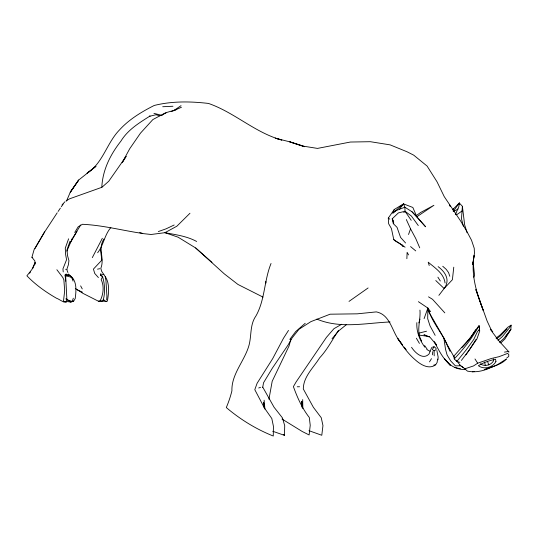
<?xml version="1.0" encoding="UTF-8"?>
<svg xmlns="http://www.w3.org/2000/svg" width="538" height="538" viewBox="0 0 538 538"><rect width="100%" height="100%" fill="white"/><g stroke="black" fill="none" stroke-linecap="round" stroke-linejoin="round"><path stroke-width="0.81" d="M35.071 262.746L31.89 269.504L26.9 275.806C35.468 284.77 45.864 292.134 56.631 298.314C59.308 298.94 68.299 306.599 66.06 298.456M272.726 431.261L284.447 435.336L284.716 425.699L282.43 417.878L274.077 407.266L262.752 387.138L263.539 382.753L272.416 368.073L288.193 344.811L292.147 337.891L299.034 329.229L310.924 321.623L330.11 314.199L357.266 313.829L376.344 311.892C389.398 314.522 391.603 329.081 397.871 338.644C402.848 346.371 408.281 353.917 415.329 359.895C420.575 364.623 429.035 369.922 435.686 364.73L437.105 362.478L437.582 359.075M406.869 258.691L407.125 252.335L408.564 254.911M437.993 359.814L438.14 357.017L436.863 350.494M496.016 338.099L500.024 335.06L507.798 327.279L511.1 325.154L510.878 329.39L504.9 338.98L500.851 342.888M463.373 226.195L461.483 218.798L462.384 206.31L459.324 203.014L452.471 209.854M106.672 299.948L106.927 296.223L105.925 280.251L105.206 276.626L101.601 271.206L100.828 268.301C104.917 258.179 97.452 248.852 103.928 239.027M100.862 273.499L100.707 275.167L102.583 276.693C104.957 284.346 105.287 293.311 102.96 300.998L100.223 300.648L98.434 301.213L82.913 293.344L75.307 288.489M453.769 267.191L452.411 279.693L444.139 288.523L438.887 295.342M432.391 354.831L432.774 351.623M453.191 211.468L459.324 203.014L458.813 206.753L455.309 214.729M472.694 264.366L472.915 262.874M472.754 264.178L474.106 255.496C470.757 274.333 476.534 293.116 483.292 310.534L475.834 289.518L487.105 321.004L492.183 331.899L499.257 341.294L509.056 352.047L507.872 351.57L504.442 352.121M472.828 264.245L474.455 253.257L474.234 248.294L471.523 240.23L466.722 231.172L460.595 220.97L444.267 196.666L437.017 181.77L427.071 166.04L413.715 155.159L407.024 151.756L390.151 144.877L370.352 141.702L350.373 142.039L317.481 148.407L303.385 146.168L289.646 141.803L275.241 138.179L281.825 140.055C255.086 132.731 234.534 112.469 208.509 103.444C190.486 101.326 171.945 101.036 154.231 105.461C141.709 111.79 129.201 119.281 119.678 129.745C106.759 142.846 103.047 163.128 87.075 173.182L96.006 166.289L78.683 180.035L70.249 192.268L66.483 201.125M419.936 310.103C420.938 320.5 415.713 331.341 421.664 341.052M271.038 263.492C264.104 280.419 265.039 299.854 255.98 315.893C249.43 325.107 251.898 336.58 248.549 346.849C243.815 361.751 231.347 374.616 231.912 390.85C230.493 396.573 228.623 402.135 226.296 407.548C240.244 419.418 256.229 429.243 273.27 436.022L273.439 426.372L271.811 418.51L264.461 408.039L254.797 389.673L257.11 383.271L272.699 358.611L283.492 338.247L288.496 330.413M101.803 187.305C102.63 169.981 110.283 154.675 120.862 141.205C127.788 129.819 139.107 122.906 150.068 116L149.429 116.316L156.007 114.742L159.746 115.778M453.171 209.961L453.467 208.522M268.946 399.209L272.188 381.281L289.067 345.914L290.897 339.108M73.706 301.031L70.599 302.06L66.9 299.653L65.643 275.759L66.073 274.138L69.758 275.362C77.284 280.607 76.235 290.54 75.199 298.59L73.706 301.031L72.247 301.623L70.599 302.06L67.317 301.549L65.952 302.168M35.125 264.225L34.856 260.964L31.924 257.272L34.062 249.753L44.56 231.838M418.86 322.914L419.983 319.128M67.015 268.751L68.38 264.844L68.931 260.654L67.458 255.362L67.028 249.726L70.021 241.286M73.323 298.2L72.179 301.435L66.9 299.653M473.823 277.258L474.577 275.14L473.158 262.934M68.602 238.805L65.28 248.159L65.649 254.669L66.564 259.706L62.933 268.919L63.228 271.932M478.961 330.13L479.513 328.59L479.069 325.651C473.332 332.874 468.786 341.166 461.866 347.555M408.524 234.494L410.555 228.838L406.318 219.544M424.092 318.637L427.885 308.079L418.409 301.683M97.647 252.746C103.558 245.288 104.486 234.898 110.848 227.534M392.848 213.055L394.307 209.443L403.527 203.889L412.848 207.466L416.849 216.767L425.592 226.78L412.007 211.757L404.872 207.211L403.527 203.889L392.848 213.055L396.405 210.493L404.872 207.211L405.02 211.273L411.207 220.291M32.852 268.314L35.138 262.699M66.88 251.111L72.146 238.751M122.133 162.725L129.698 148.757L140.458 133.162L152.879 119.557L165.509 112.819L176.108 109.725M92.307 257.621L102.341 238.28M100.223 300.648C103.424 294.32 104.332 286.108 101.157 279.592L102.583 276.693L100.33 274.757L100.707 275.167L103.847 274.313M63.423 301.798L64.681 290.749L63.867 279.827L62.825 277.534L56.873 269.733M71.964 239.296L80.72 224.965M34.977 248.522L45.205 231.084L57.203 212.792M70.256 242.84L76.941 231.448M262.463 387.622L262.752 387.138M74.735 232.443L78.178 226.807L82.435 224.292C102.798 225.207 122.556 230.526 142.617 233.458M429.499 361.879L431.483 358.651M511.1 325.154L509.257 328.126L502.331 336.66L497.973 340.359M122.657 161.992L126.148 156.363L108.763 181.232L101.964 187.264L69.537 198.831L66.167 200.815M475.686 329.747L471.201 336.781L453.991 355.981L454.24 358.907L456.843 361.422L459.903 362.383M476.022 339.431L468.921 350.52L461.402 360.406M338.577 330.292C332.376 339.599 327.326 349.626 319.612 357.884C313.519 367.656 303.331 376.714 303.311 388.974L313.358 407.279L321.253 417.737L322.955 425.598L321.785 435.269L308.967 430.676M58.111 211.454L60.39 208.105M61.298 206.767L63.121 204.084M402.565 244.924L403.036 246.471C400.911 243.021 396.439 242.551 393.789 239.632L391.422 228.556L388.644 223.747L388.301 218.085L394.307 209.443M29.603 273.237L30.444 272.026M505.922 336.317L510.878 329.39L503.83 338.516L499.594 342.316M289.794 339.417L295.631 331.643L305.221 323.284M465.874 354.898L476.917 338.933L479.708 331.072L479.069 325.651C472.364 337.844 463.843 348.812 454.24 358.907M399.357 209.336L403.527 203.889M456.843 361.422L466.231 349.861L473.749 339.478L477.529 331.442L479.304 329.881M332.033 338.758L338.563 330.978L346.324 324.703M434.079 350.85L435.706 349.922L436.19 349.034L435.861 348.133L434.065 346.754L432.317 349.518L434.079 350.85L434.2 355.82M403.809 212.618L405.02 211.273L411.388 216.034L418.282 225.543M62.072 204.87L65.031 201.656M507.159 328.913L500.475 335.833L496.574 338.839M189.961 213.263L176.881 226.195L164.944 232.685L151.144 234.487L143.431 233.64L139.705 232.624M432.451 347.017L431.563 347.817L429.042 353.991C422.969 360.366 414.993 352.646 411.55 347.299M65.757 281.246L65.058 275.046L66.073 274.138M506.83 357.871L508.726 356.512L508.787 354.502L507.603 353.412L499.109 356.667L491.073 358.564L477.69 363.204L473.501 365.941L464.899 368.799L459.795 365.067M416.123 215.691L420.743 212.423L433.917 205.301L416.849 216.767L412.007 211.757M456.688 214.756L462.068 210.977M349.007 301.401L368.113 287.951M174.083 110.371L181.03 105.663M453.991 211.266L458.1 208.979M341.691 324.266L333.95 328.678L326.445 337.353L296.108 381.953L293.398 386.614C297.332 397.501 302.107 408.295 309.296 417.461L310.231 425.302L309.121 434.953L302.302 431.537L281.966 419.008M480.387 363.836C484.503 366.95 491.315 365.241 493.642 360.662L493.38 358.893M162.974 114.453L165.993 112.987M174.184 224.992L166.107 228.825L158.327 231.569M174.124 110.512L181.467 107.23M492.082 367.098L497.099 364.892L506.433 358.98C502.196 363.95 495.464 365.47 489.654 367.878M258.711 387.992L260.526 387.326M488.443 368.591C481.853 371.375 474.435 372.659 467.374 371.099L464.899 368.799M171.158 111.615L173.391 110.841M491.793 367.064L484.207 369.673L490.313 367.763M98.434 301.213L101.352 301.583L102.913 300.998L106.121 301.542L107.378 301.112C108.75 293.344 109.866 283.533 105.334 276.7M418.833 333.15L426.526 331.213M405.02 211.273L398.389 212.9L392.229 218.778L393.278 223.626L397.031 227.332L400.568 237.406L405.571 242.981M433.783 365.107L435.686 364.73M97.506 269.148L99.752 268.718M472.478 371.845L474.624 371.455M433.413 346.869L434.065 346.754M65.058 275.046L65.643 275.759L69.758 275.362M390.07 321.973C365.665 323.015 340.245 329.014 316.835 319.095M162.711 106.726L172.94 106.255M297.252 386.782L299.552 386.748M418.961 335.08L429.627 336.593M63.706 301.293L66.046 301.636M426.916 335.618L423.924 334.851L430.037 337.286L436.668 345.114L434.267 341.771C441.577 355.315 447.939 369.653 465.632 369.626M447.192 344.609C441.422 332.094 431.597 321.542 427.885 308.079L428.396 311.119L430.541 311.603L427.885 308.079L427.697 318.745L430.017 325.84L435.168 335.356M454.442 367.4L460.4 368.752M31.924 257.272L32.717 257.46M65.649 269.269L67.237 269.646M153.929 113.357L162.348 115.495M65.643 275.759L71.803 277.379L73.054 281.112M430.064 351.26L426.816 349.559M304.562 146.713L289.646 141.803L304.589 146.632M77.163 289.787L82.415 292.154M196.652 241.475C186.894 236.142 175.738 234.729 164.944 232.685L178.071 237.177L195.677 247.978L224.306 273.869L237.957 284.454L262.988 297.097M428.51 296.848L432.512 299.283L444.812 312.86M461.221 366.156L463.729 367.763M405.074 247.204L393.789 239.632M388.301 218.085L389.808 219.168M103.188 299.424L106.121 301.542M490.992 330.124L492.768 331.69L492.438 331.186M410.561 246.586L415.733 250.896M435.773 280.527L444.139 288.523C450.508 280.029 445.41 272.06 438.127 266.646M283.291 434.348L284.447 435.336M211.979 262.389L195.677 247.978M490.32 329.243L491.705 330.641M442.747 266.276L446.184 269.33L448.571 272.578L449.795 276.256M72.031 278.153L73.013 279.148M98.414 277.574L94.722 273.425L93.437 269.087L101.843 260.143L100.398 249.202M68.487 274.003L71.601 277.642M456.231 360.225L460.589 365.753L455.41 365.874L450.689 360.911L447.105 354.993L445.504 349.229L443.87 338.046L428.396 311.119M402.525 345.087L397.871 338.644L402.673 345.161M404.025 347.071L406.035 349.72L404.596 347.763M424.616 345.544L427.071 349.088M474.98 358.974L477.69 363.204M437.905 277.184L440.326 281.004M424.838 347.165C419.573 340.05 416.345 331.616 416.849 322.652M454.415 357.602L447.562 345.335M416.365 338.207L419.425 343.426M450.057 351.375L443.87 338.046M410.555 228.838L415.76 238.549L419.734 247.83M80.639 285.88L82.26 288.933M393.278 220.856L392.229 218.778L393.816 223.162M449.526 205.059L450.212 206.545M67.035 270.278L67.902 272.51M487.556 361.523L488.786 364.858M467.085 232.752L464.65 224.817L462.384 206.31M429.216 265.523L428.208 262.181C434.912 267.904 443.931 273.452 445.06 283.015M484.55 362.047L485.343 365.463M264.461 408.039L263.492 402.155L264.245 407.804M302.248 406.822L301.71 401.281L302.181 407.838M264.131 400.205L264.918 409.068M265.839 281.408L265.954 283.069M459.324 203.014L459.425 204.554M302.679 399.606L302.827 408.476M70.801 191.4L70.249 192.268L78.683 180.035L70.801 191.4M495.928 361.529C492.842 367.595 483.823 369.862 478.376 365.732C483.474 362.404 489.641 360.547 495.579 359.196L495.928 361.529M450.158 365.228L444.496 358.772L450.158 365.228"/></g></svg>
